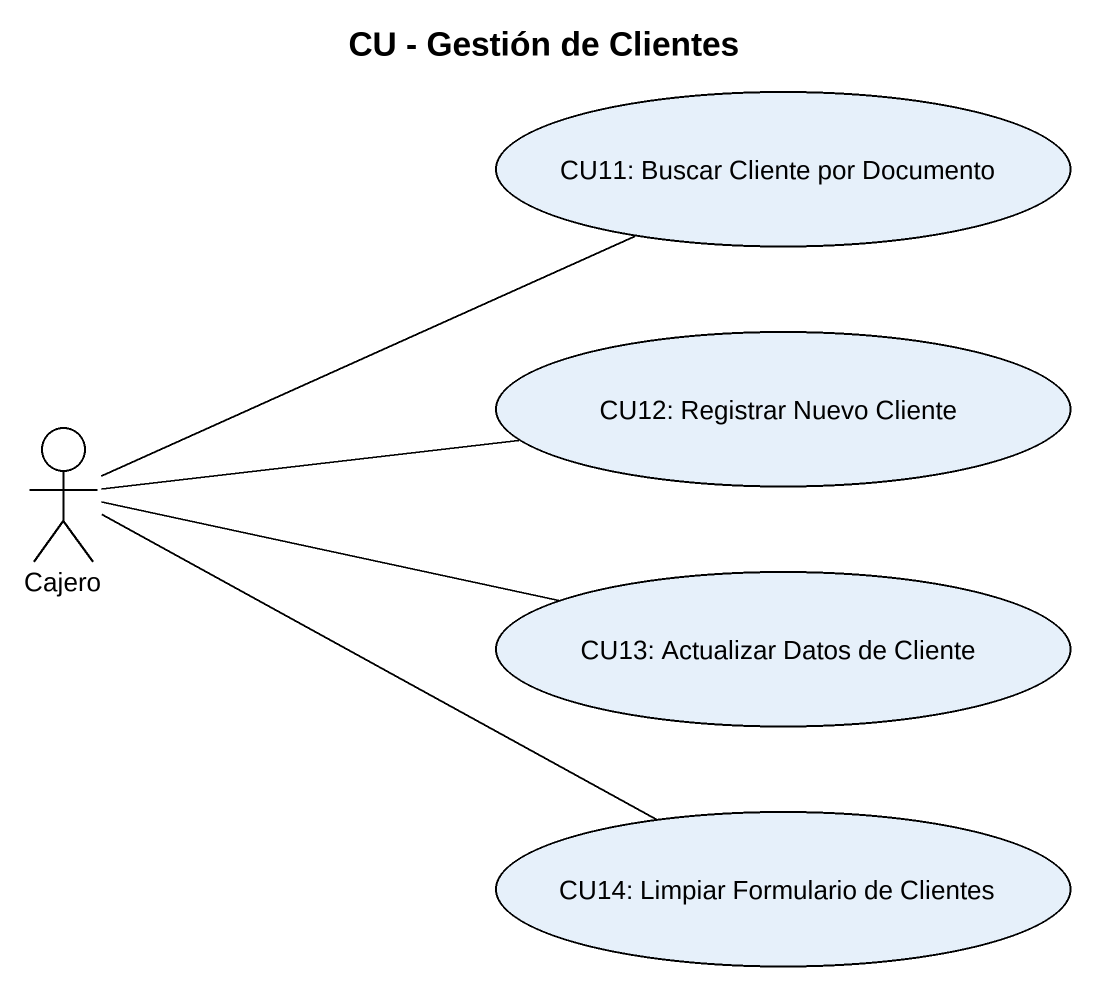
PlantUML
@startuml
title CU - Gestión de Clientes
usecase "CU11: Buscar Cliente por Documento" as CU11_Buscar_Cliente_por
actor Cajero
usecase "CU12: Registrar Nuevo Cliente" as CU12_Registrar_Nuevo_Cliente
usecase "CU13: Actualizar Datos de Cliente" as CU13_Actualizar_Datos_de
usecase "CU14: Limpiar Formulario de Clientes" as CU14_Limpiar_Formulario_de
Cajero -right- CU11_Buscar_Cliente_por
Cajero -right- CU12_Registrar_Nuevo_Cliente
Cajero -right- CU13_Actualizar_Datos_de
Cajero -right- CU14_Limpiar_Formulario_de
@enduml
